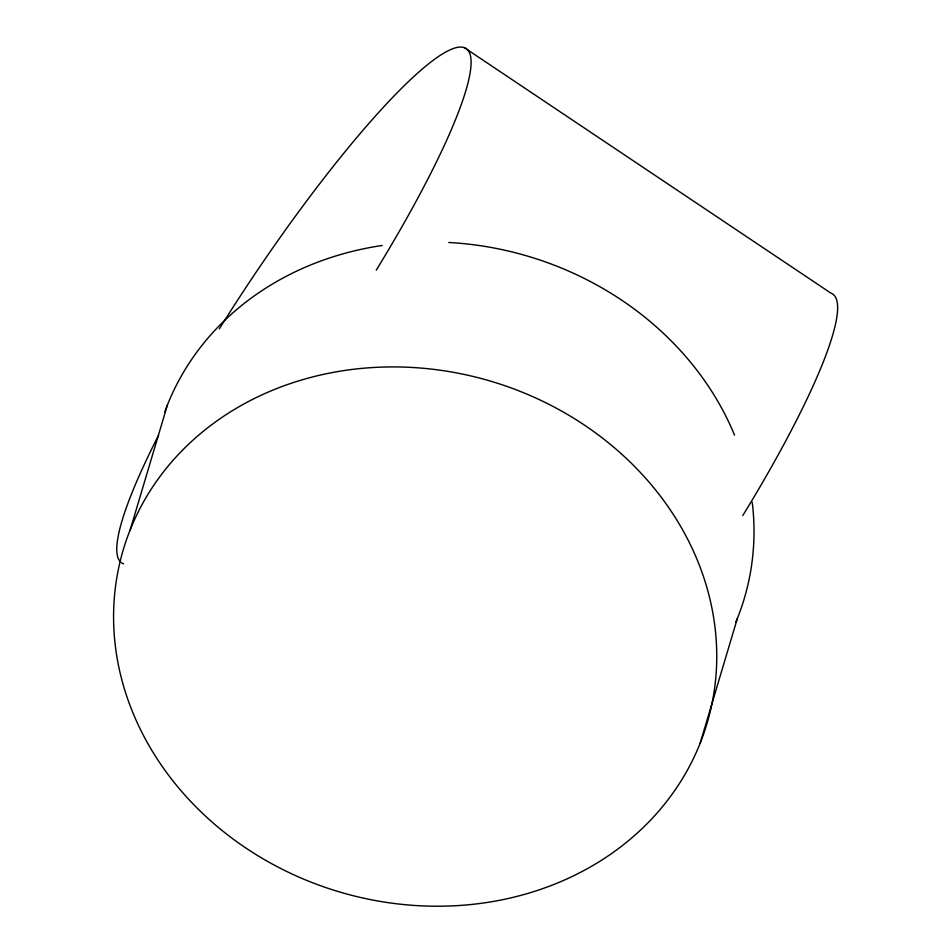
<?xml version="1.0" encoding="UTF-8"?>
<svg xmlns="http://www.w3.org/2000/svg" width="952" height="952" viewBox="0 0 952 952"><rect width="100%" height="100%" fill="white"/><g stroke="black" fill="none" stroke-linecap="round" stroke-linejoin="round"><path stroke-width="1.43" d="M130.21 529.812L167.457 404.874M700.125 743.322A304.521 266.334 16.6 0 0 358.214 368.745A304.521 266.334 16.6 0 0 187.163 797.645A304.521 266.334 16.6 0 0 700.125 743.322L737.372 618.395M464.278 47.6L830.798 293.049A309.543 50.099 -56.2 0 1 742.786 515.591M219.353 328.845A309.543 50.099 -56.2 0 1 452.819 48.707A309.543 50.099 -56.2 0 1 376.266 270.142M123.617 563.881A309.543 50.099 -56.2 0 1 158.567 435.278M752.235 502.204A304.521 266.334 16.6 0 1 735.741 622.394M164.839 411.764A304.521 266.334 16.6 0 1 382.18 245.485M448.808 242.486A304.521 266.334 16.6 0 1 734.539 435.112"/></g></svg>
